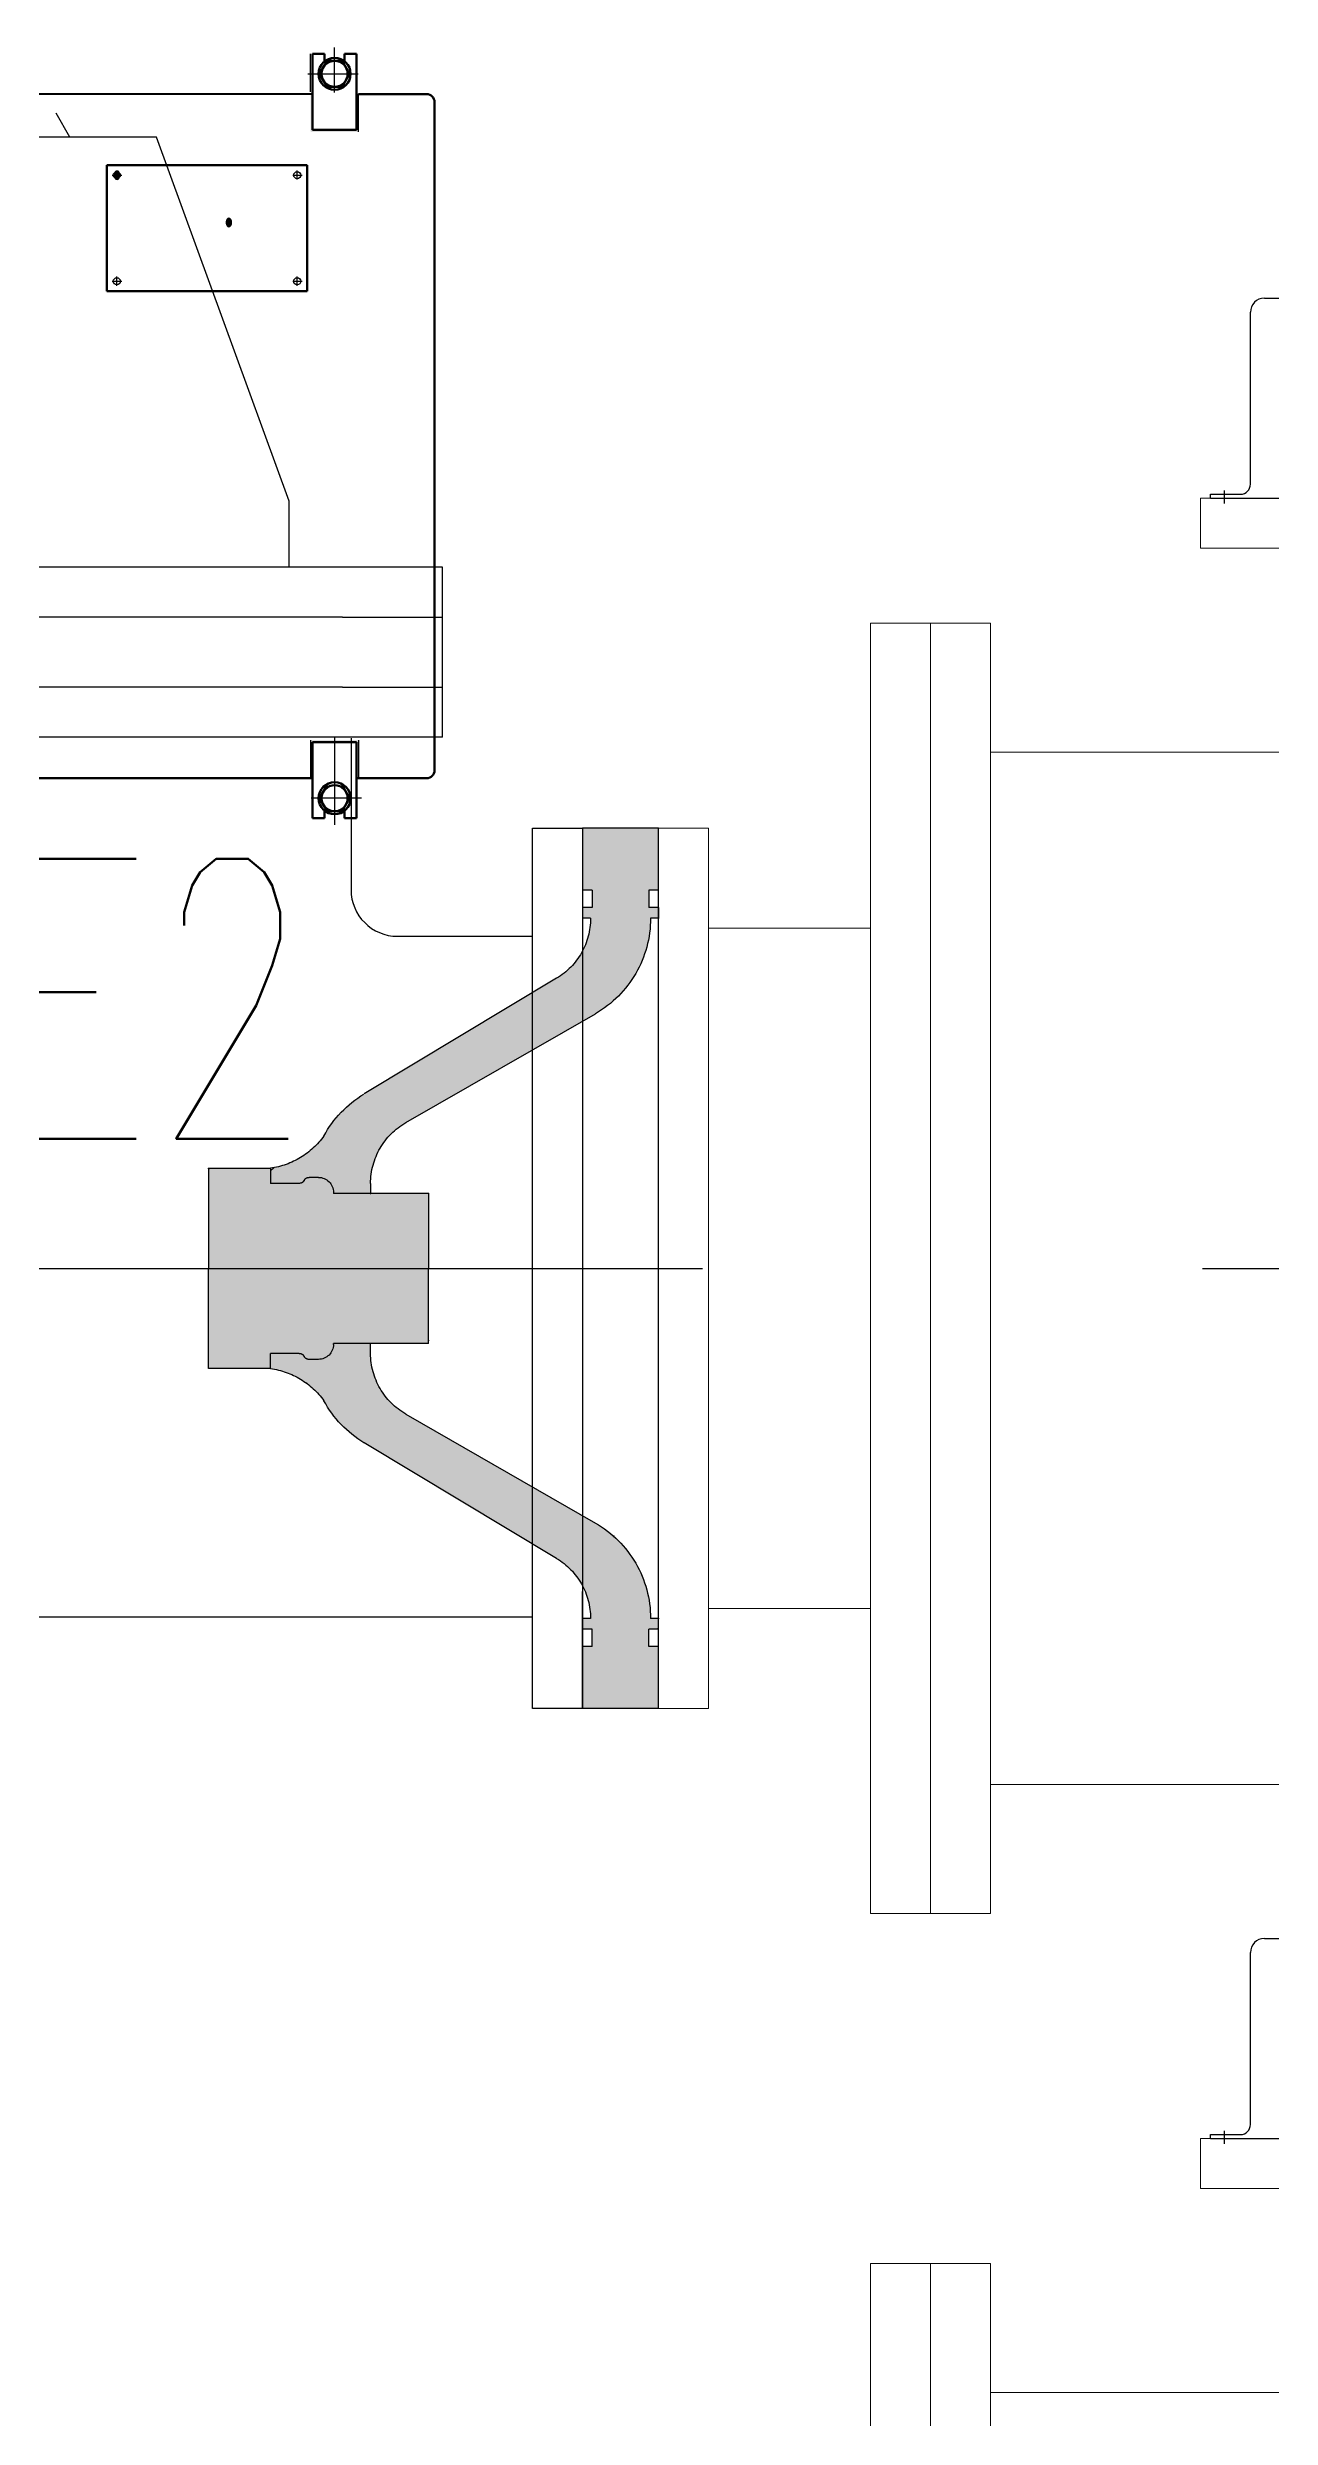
# Model space of a CAD drawing. Extents: x -61205 to 26665, y -81742 to 98141.
# Drawn here: x -36909 to -36297, y 13371 to 14555 of the extents above; entities that cross this region are included whole.
import ezdxf
from ezdxf.enums import TextEntityAlignment as Align

# ---------------------------------------------------------------- set-up
doc = ezdxf.new("R2010")
doc.units = 0
doc.header["$LTSCALE"] = 1000
doc.header["$MEASUREMENT"] = 0
doc.linetypes.add('F', pattern=[0.75, 0.5, -0.25])
doc.linetypes.add('G', pattern=[2, 1.25, -0.25, 0.25, -0.25])
for name, color, linetype in [('01', 7, 'CONTINUOUS'), ('02', 1, 'CONTINUOUS'), ('04', 2, 'F'), ('05', 4, 'G'), ('08', 1, 'CONTINUOUS'), ('11', 6, 'CONTINUOUS')]:
    doc.layers.add(name, color=color, linetype=linetype)
doc.styles.add('intecad', font='geditxt.shx', dxfattribs={"width": 0.667, "bigfont": 'hzfs_1.shx'})

# ---------------------------------------------------------------- blocks, each defined once
blk = doc.blocks.new('户内U型间隔低位976CT')
at = {"layer": '01'}
for p, q in [((296, 392), (296, 478)), ((303, 485), (569, 485)), ((576, 392), (576, 478)), ((276, 385), (276, 387)), ((276, 387), (291, 387)), ((276, 385), (291, 385)), ((291, 385), (581, 385)), ((596, 387), (581, 387)), ((581, 385), (596, 385)), ((596, 385), (596, 387))]:
    blk.add_line(p, q, dxfattribs=at)
at = {"layer": '01', "linetype": 'Continuous', "lineweight": 15}
for p, q in [((271, 385), (601, 385)), ((271, 360), (271, 385)), ((601, 360), (601, 385)), ((271, 360), (601, 360)), ((106, -322.5), (106, 322.5)), ((106, 322.5), (136, 322.5)), ((136, -322.5), (136, 322.5)), ((136, 322.5), (166, 322.5)), ((166, -322.5), (166, 322.5)), ((166, 258), (356, 258)), ((516, 258), (974, 258)), ((974, 258), (976, 256)), ((976, -256), (976, 256)), ((25, 220), (0, 220)), ((0, 220), (0, -220)), ((25, -220), (25, 220)), ((25, 170), (106, 170)), ((25, -170), (106, -170)), ((0, -220), (25, -220)), ((166, -258), (974, -258)), ((974, -258), (976, -256)), ((106, -322.5), (136, -322.5)), ((136, -322.5), (166, -322.5))]:
    blk.add_line(p, q, dxfattribs=at)
at = {"layer": '01'}
for centre, radius, start, end in [((303, 478), 7, 90, 180), ((569, 478), 7, 0, 90), ((291, 392), 5, 270, 0), ((581, 392), 5, 180, 270)]:
    blk.add_arc(centre, radius, start, end, dxfattribs=at)
at = {"layer": '01', "linetype": 'Continuous', "lineweight": 15}
for points in [[(356, 360), (356, 258)], [(516, 258), (516, 360)]]:
    blk.add_open_spline(points, degree=1, dxfattribs=at)
for points, knots in [([(356, 258), (356, 258), (356, 258), (356.3, 257.9), (357.2, 257.6), (358.7, 257.2), (360.6, 256.6), (363, 255.9), (365.8, 255.1), (369.2, 254.2), (373, 253.2), (377.3, 252.2), (382, 251.2), (387.1, 250.1), (392.7, 249.1), (398.5, 248.1), (404.7, 247.3), (411, 246.5), (417.2, 246), (423.4, 245.6), (429.6, 245.3), (433.9, 245.3), (436, 245.3)], [0, 0, 0, 0, 0.010535, 0.061735, 0.114077, 0.166812, 0.217105, 0.267733, 0.319394, 0.371403, 0.423398, 0.475735, 0.529139, 0.582909, 0.636505, 0.690479, 0.745668, 0.801289, 0.850143, 0.899311, 0.94948, 1, 1, 1, 1]), ([(436, 245.3), (438.1, 245.3), (442.5, 245.3), (448.9, 245.6), (455.4, 246), (461.7, 246.6), (467.8, 247.3), (473.6, 248.1), (479.2, 249.1), (484.6, 250.1), (489.7, 251.1), (494.4, 252.1), (498.8, 253.2), (502.8, 254.2), (506.3, 255.2), (509.3, 256), (511.8, 256.7), (513.7, 257.3), (515.1, 257.7), (515.9, 258), (515.9, 258), (516, 258)], [0, 0, 0, 0, 0.050967, 0.102304, 0.154793, 0.207674, 0.258639, 0.309945, 0.362304, 0.415018, 0.467546, 0.520423, 0.574398, 0.628755, 0.682357, 0.736345, 0.791578, 0.847255, 0.899202, 0.951532, 1, 1, 1, 1])]:
    blk.add_open_spline(points, degree=3, knots=knots, dxfattribs=at)
at = {"layer": '05', "ltscale": 0.2}
blk.add_line((436, 222.7), (436, 489.4), dxfattribs=at)
at = {"layer": '05'}
for p, q in [((283, 382.4), (283, 388.8)), ((589, 382.4), (589, 389.6))]:
    blk.add_line(p, q, dxfattribs=at)
blk = doc.blocks.new('户内死盆')
at = {"layer": '04'}
blk.add_hatch(color=256, dxfattribs=at).paths.add_polyline_path([(167.4, -153.8, 0.134383), (147.3, -132.8), (51, -75, -0.26336), (34, -45), (38, -45), (38, -39.6), (33.2, -39.6), (33.2, -31), (38, -31), (38, 0), (0, 0), (0, -31), (4.8, -31), (4.8, -39.6), (0, -39.6), (0, -45), (4, -45, 0.268565), (31.6, -92.7), (126.4, -147.1, -0.268565), (144, -177.5), (144, -182.5), (162.6, -182.5), (162.6, -182.5), (162.6, -182.5), (115, -182.5), (115, -220), (115, -257.5), (144.2, -257.5), (144, -257.7), (144, -262.5, -0.268565), (126.4, -292.9), (31.6, -347.3, 0.268565), (4, -395), (0, -395), (0, -399.7), (0.7, -400.4), (4.8, -400.4), (4.8, -409), (0, -409), (0, -440), (38, -440), (38, -409), (33.2, -409), (33.2, -400.4), (38, -400.4), (38, -395), (34, -395, -0.26336), (51, -365), (147.3, -307.2, 0.134383), (167.4, -286.2, -0.202595), (194, -270), (194, -270), (225, -270), (225, -220), (225, -170.5), (224.5, -170), (194, -170), (194, -171.3), (192.4, -169.7, -0.191905)])
for p, q in [((0, -440), (0, 0)), ((0, 0), (38, 0)), ((38, 0), (38, -31)), ((0, -31), (4.8, -31)), ((4.8, -31), (4.8, -39.6)), ((33.2, -31), (33.2, -39.6)), ((33.2, -31), (38, -31)), ((38, -31), (38, -61.2)), ((0, -39.6), (4.8, -39.6)), ((0, -39.6), (0, -45)), ((0, -45), (4, -45)), ((33.2, -39.6), (38, -39.6)), ((34, -45), (38, -45)), ((38, -39.6), (38, -45)), ((51, -75), (147.3, -132.8)), ((126.4, -147.1), (31.6, -92.7)), ((144, -177.5), (144, -182.5)), ((170.1, -174.5), (174.8, -174.5)), ((179.7, -177.5), (194, -177.5)), ((194, -171.3), (192.4, -169.7)), ((194, -170), (225, -170)), ((194, -170), (194, -177.5)), ((225, -170.5), (224.5, -170)), ((225, -170), (225, -220)), ((115, -182.5), (162.6, -182.5)), ((115, -182.5), (115, -220)), ((162.6, -182), (162.6, -182.5)), ((162.6, -182.5), (162.6, -182.5)), ((115, -257.5), (115, -220)), ((225, -270), (225, -220)), ((115, -257.5), (162.6, -257.5)), ((144, -257.7), (144.2, -257.5)), ((144, -262.5), (144, -257.5)), ((162.6, -258), (162.6, -257.5)), ((170.1, -265.5), (174.8, -265.5)), ((179.7, -262.5), (194, -262.5)), ((194, -270), (194, -262.5)), ((194, -270), (225, -270)), ((126.4, -292.9), (31.6, -347.3)), ((51, -365), (147.3, -307.2)), ((38, -440), (38, -381.6)), ((0, -395), (4, -395)), ((0, -400.4), (0, -395)), ((0.7, -400.4), (0, -399.7)), ((0, -400.4), (4.8, -400.4)), ((4.8, -409), (4.8, -400.4)), ((33.2, -409), (33.2, -400.4)), ((33.2, -400.4), (38, -400.4)), ((34, -395), (38, -395)), ((38, -400.4), (38, -395)), ((0, -409), (4.8, -409)), ((33.2, -409), (38, -409)), ((0, -440), (38, -440))]:
    blk.add_line(p, q, dxfattribs=at)
for centre, radius, start, end in [((59, -45), 55, 180, 240.1317), ((69, -45), 35, 180, 239.0175), ((119, -180), 55, 28.4026, 59.0175), ((109, -177.5), 35, 0, 60.1317), ((199.8, -130.4), 40, 215.8477, 261.6591), ((170.1, -182), 7.5, 90, 180), ((174.8, -177.3), 2.8, 27.664, 90), ((179.7, -174.7), 2.8, 207.664, 270), ((170.1, -258), 7.5, 180, 270), ((109, -262.5), 35, 299.8683, 0), ((199.8, -309.6), 40, 98.3409, 144.1523), ((174.8, -262.7), 2.8, 270, 332.336), ((179.7, -265.3), 2.8, 90, 152.336), ((119, -260), 55, 300.9825, 331.5974), ((59, -395), 55, 119.8683, 180), ((69, -395), 35, 120.9825, 180)]:
    blk.add_arc(centre, radius, start, end, dxfattribs=at)
for p in [(0, -45), (0, -45), (194, -170), (115, -182.5), (144, -182.5)]:
    blk.add_point(p, dxfattribs=at)
at = {"layer": '04', "color": 0, "linetype": 'ByBlock'}
for p in [(225, -170), (225, -170), (115, -256), (176.1, -277.3), (22.4, -353.9), (0, -395)]:
    blk.add_point(p, dxfattribs=at)

msp = doc.modelspace()

# ---------------------------------------------------------------- hatches: boundary and pattern name
at = {"layer": '08'}
h = msp.add_hatch(color=256, dxfattribs=at)
h.paths.add_polyline_path([(-36777.255, 14532.271), (-36777.255, 14513.271), (-36765.255, 14513.271), (-36765.255, 14514.271), (-36776.255, 14514.271), (-36776.255, 14532.271)])
h.paths.add_polyline_path([(-36765.255, 14514.271), (-36765.255, 14513.271), (-36753.255, 14513.271), (-36753.255, 14532.271), (-36754.255, 14532.271), (-36754.255, 14514.271)])
h = msp.add_hatch(color=256, dxfattribs=at)
h.paths.add_polyline_path([(-36753.255, 14190.121), (-36753.255, 14209.121), (-36765.255, 14209.121), (-36765.255, 14208.121), (-36754.255, 14208.121), (-36754.255, 14190.121)])
h.paths.add_polyline_path([(-36765.255, 14208.121), (-36765.255, 14209.121), (-36777.255, 14209.121), (-36777.255, 14190.121), (-36776.255, 14190.121), (-36776.255, 14208.121)])

# ---------------------------------------------------------------- linework, layer by layer
at = {"layer": '01', "lineweight": -3, "ltscale": 2}
for p, q in [((-36777.255, 14533.271), (-36777.255, 14552.271)), ((-36753.255, 14513.271), (-36753.255, 14532.271)), ((-36776.255, 14514.271), (-36754.255, 14514.271)), ((-36777.255, 14209.121), (-36777.255, 14190.121)), ((-36754.255, 14208.121), (-36776.255, 14208.121)), ((-36753.255, 14209.121), (-36753.255, 14190.121))]:
    msp.add_line(p, q, dxfattribs=at)
at = {"layer": '01', "lineweight": 50}
for p, q in [((-36776.255, 14552.271), (-36770.255, 14552.271)), ((-36776.255, 14514.271), (-36776.255, 14552.271)), ((-36770.255, 14548.516), (-36770.255, 14552.271)), ((-36760.255, 14552.271), (-36754.255, 14552.271)), ((-36760.255, 14548.516), (-36760.255, 14552.271)), ((-36754.255, 14514.271), (-36754.255, 14552.271)), ((-36769.008, 14548.771), (-36772.76, 14542.271)), ((-36772.76, 14542.271), (-36769.008, 14535.771)), ((-36761.502, 14548.771), (-36769.008, 14548.771)), ((-36757.749, 14542.271), (-36761.502, 14548.771)), ((-36761.502, 14535.771), (-36757.749, 14542.271)), ((-37172.255, 14532.271), (-36776.255, 14532.129)), ((-36769.008, 14535.771), (-36761.502, 14535.771)), ((-36753.255, 14532.121), (-36719.255, 14532.121)), ((-36715.255, 14528.121), (-36715.255, 14194.121)), ((-36754.255, 14514.271), (-36776.255, 14514.271)), ((-36879.177, 14496.604), (-36879.177, 14433.604)), ((-36778.965, 14496.604), (-36879.177, 14496.604)), ((-36778.965, 14433.604), (-36778.965, 14496.604)), ((-36879.177, 14433.604), (-36778.965, 14433.604)), ((-36776.255, 14208.121), (-36754.255, 14208.121)), ((-36776.255, 14208.121), (-36776.255, 14170.121)), ((-36754.255, 14208.121), (-36754.255, 14170.121)), ((-36776.255, 14190.121), (-37173.255, 14190.121)), ((-36769.008, 14186.621), (-36772.76, 14180.121)), ((-36757.749, 14180.121), (-36761.502, 14186.621)), ((-36719.255, 14190.121), (-36754.255, 14190.121)), ((-36772.76, 14180.121), (-36769.008, 14173.621)), ((-36770.255, 14173.876), (-36770.255, 14170.121)), ((-36769.008, 14173.621), (-36761.502, 14173.621)), ((-36761.502, 14173.621), (-36757.749, 14180.121)), ((-36760.255, 14173.876), (-36760.255, 14170.121)), ((-36770.255, 14170.121), (-36776.255, 14170.121)), ((-36754.255, 14170.121), (-36760.255, 14170.121))]:
    msp.add_line(p, q, dxfattribs=at)
at = {"layer": '01'}
for p, q in [((-36897.627, 14510.621), (-36904.555, 14522.621)), ((-36854.297, 14510.621), (-37027.055, 14510.621)), ((-36788.055, 14328.621), (-36854.297, 14510.621)), ((-36788.055, 14295.621), (-36788.055, 14328.621)), ((-36711.255, 14295.621), (-37151.255, 14295.621)), ((-36711.255, 14270.621), (-36711.255, 14295.621)), ((-36761.255, 14270.621), (-37151.255, 14270.621)), ((-36761.255, 14270.621), (-36711.255, 14270.621)), ((-36711.255, 14235.621), (-36711.255, 14270.621)), ((-36761.255, 14235.621), (-36931.255, 14235.621)), ((-36761.255, 14235.621), (-36711.255, 14235.621)), ((-36711.255, 14210.621), (-36711.255, 14235.621)), ((-36761.255, 14210.621), (-36931.255, 14210.621)), ((-36711.255, 14210.621), (-36761.255, 14210.621)), ((-36757.055, 14210.121), (-36757.055, 14134.421)), ((-36666.255, 14165.121), (-36641.255, 14165.121)), ((-36666.255, 13725.121), (-36666.255, 14165.121)), ((-36641.255, 14165.121), (-36641.255, 13725.121)), ((-36733.755, 14111.121), (-36666.255, 14111.121)), ((-37990.255, 13770.921), (-36666.255, 13770.921)), ((-36641.255, 13725.121), (-36666.255, 13725.121))]:
    msp.add_line(p, q, dxfattribs=at)
at = {"layer": '01', "lineweight": 50}
for centre, radius in [((-36765.255, 14542.271), 8), ((-36765.255, 14542.271), 6.5), ((-36765.255, 14180.121), 8), ((-36765.255, 14180.121), 6.5)]:
    msp.add_circle(centre, radius, dxfattribs=at)
at = {"layer": '01'}
for centre in [(-36874.177, 14491.604), (-36783.965, 14491.604), (-36874.177, 14438.604), (-36783.965, 14438.604)]:
    msp.add_circle(centre, 1.75, dxfattribs=at)
at = {"layer": '01', "lineweight": 50}
for centre, start, end in [((-36719.255, 14528.121), 0, 90), ((-36719.255, 14194.121), 270, 0)]:
    msp.add_arc(centre, 4, start, end, dxfattribs=at)
at = {"layer": '01'}
msp.add_arc((-36733.755, 14134.421), 23.3, 180, 270, dxfattribs=at)
at = {"layer": '05', "lineweight": -3, "ltscale": 2}
for p, q in [((-36765.255, 14533.004), (-36765.255, 14555.474)), ((-36874.177, 14489.368), (-36874.177, 14493.911)), ((-36783.965, 14489.368), (-36783.965, 14493.911)), ((-36874.177, 14436.368), (-36874.177, 14440.911)), ((-36783.965, 14436.368), (-36783.965, 14440.911)), ((-36765.255, 14210.831), (-36765.255, 14166.918))]:
    msp.add_line(p, q, dxfattribs=at)
at = {"layer": '05'}
for p, q in [((-36778.641, 14542.271), (-36753.467, 14542.271)), ((-36876.442, 14491.604), (-36871.714, 14491.604)), ((-36786.23, 14491.604), (-36781.502, 14491.604)), ((-36876.442, 14438.604), (-36871.714, 14438.604)), ((-36786.23, 14438.604), (-36781.502, 14438.604)), ((-36751.869, 14180.121), (-36777.043, 14180.121)), ((-39831.255, 13945.121), (-35351.633, 13945.121))]:
    msp.add_line(p, q, dxfattribs=at)

# ---------------------------------------------------------------- block references
at = {"layer": '01'}
for p in [(-36603.255, 13945.121), (-36603.255, 13125.121)]:
    msp.add_blockref('户内U型间隔低位976CT', p, dxfattribs=at)
at = {"layer": '02', "xscale": -1}
msp.add_blockref('户内死盆', (-36603.255, 14165.121), dxfattribs=at)

# ---------------------------------------------------------------- texts
at = {"layer": '02', "style": 'intecad', "width": 0.667}
for p in [(-36874.078, 14491.604), (-36818.131, 14467.952, 0)]:
    msp.add_text('●', height=4, dxfattribs=at).set_placement(p, align=Align.MIDDLE)
at = {"layer": '11', "style": 'intecad', "width": 0.667}
msp.add_text('QE2', height=140, dxfattribs=at).set_placement((-37020.542, 14009.885))

doc.saveas('drawing.dxf')
